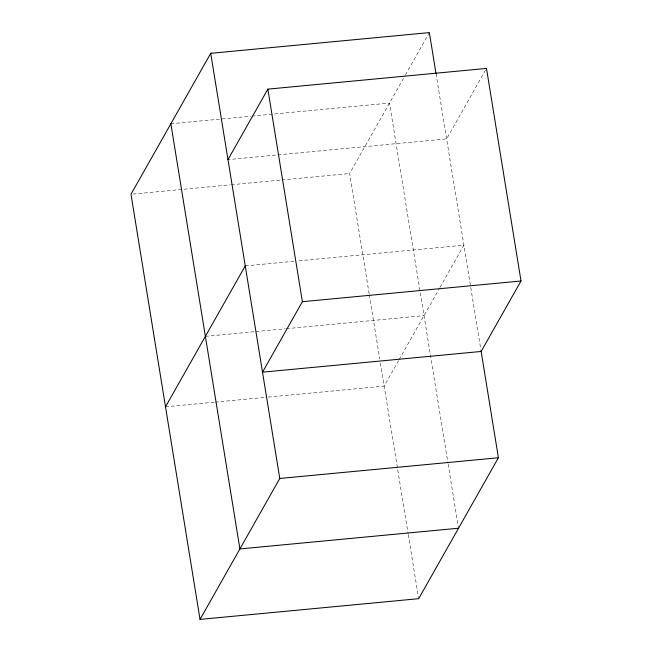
<?xml version="1.0" encoding="UTF-8"?>
<svg xmlns="http://www.w3.org/2000/svg" width="652" height="652" viewBox="0 0 652 652"><rect width="100%" height="100%" fill="white"/><g stroke="black" fill="none" stroke-linecap="round" stroke-linejoin="round"><path stroke-width="0.49" stroke-dasharray="3.26 2.44" d="M369.162 293.865L349.619 173.538L404.941 75.762M405.438 74.882L429.358 32.6M485.495 70.18L446.62 138.884L227.988 159.601M398.6 360.564L384.142 386.114L265.714 397.329M399.097 359.684L439.464 288.339M439.961 287.459L463.882 245.176L297.882 260.906M170.857 123.782L250.816 116.211M251.835 116.113L389.488 103.065L447.948 463.042M133.008 194.06L230.18 184.85M231.191 184.76L280.792 180.058M281.803 179.96L349.619 173.538M245.25 265.886L293.832 261.289M205.38 336.359L254.973 331.656M255.992 331.566L285.34 328.779M286.358 328.681L424.012 315.641M165.51 406.824L214.092 402.227M215.111 402.129L264.704 397.427M436.033 73.709L480.817 349.456M448.111 464.045L458.372 527.215M369.325 294.867L379.749 359.04M380.401 363.05L408.079 533.507M408.242 534.51L418.502 597.68"/><path stroke-width="0.98" d="M436.033 73.709L429.358 32.6L210.726 53.317L130.987 194.255L200.034 619.4L418.666 598.683L498.405 457.745L480.98 350.458M227.988 159.601L267.858 89.137L486.49 68.419L521.013 280.996L481.143 351.461L262.512 372.178L302.381 301.705L267.858 89.137M165.51 406.824L245.25 265.886M200.034 619.4L279.773 478.462L210.726 53.317M302.381 301.705L521.013 280.996M279.773 478.462L498.405 457.745M458.535 528.218L239.903 548.935L170.857 123.782"/></g></svg>
